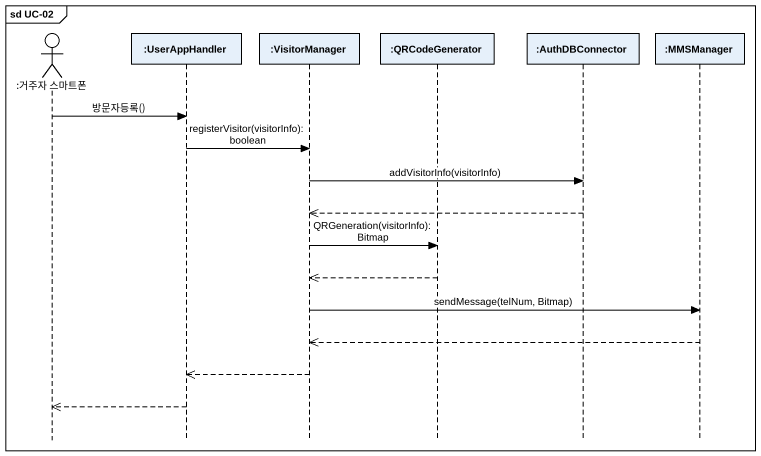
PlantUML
@startuml
mainframe sd UC-02
hide footbox
actor ":거주자 스마트폰" as 거주자_스마트폰
participant ":UserAppHandler" as UserAppHandler
participant ":VisitorManager" as VisitorManager
participant ":QRCodeGenerator" as QRCodeGenerator
participant ":AuthDBConnector" as AuthDBConnector
participant ":MMSManager" as MMSManager

거주자_스마트폰 -> UserAppHandler : 방문자등록()
UserAppHandler -> VisitorManager : registerVisitor(visitorInfo): boolean
VisitorManager -> AuthDBConnector : addVisitorInfo(visitorInfo)
AuthDBConnector -->> VisitorManager
VisitorManager -> QRCodeGenerator : QRGeneration(visitorInfo): Bitmap
QRCodeGenerator -->> VisitorManager
VisitorManager -> MMSManager : sendMessage(telNum, Bitmap)
MMSManager -->> VisitorManager
VisitorManager -->> UserAppHandler
UserAppHandler -->> 거주자_스마트폰
@enduml
